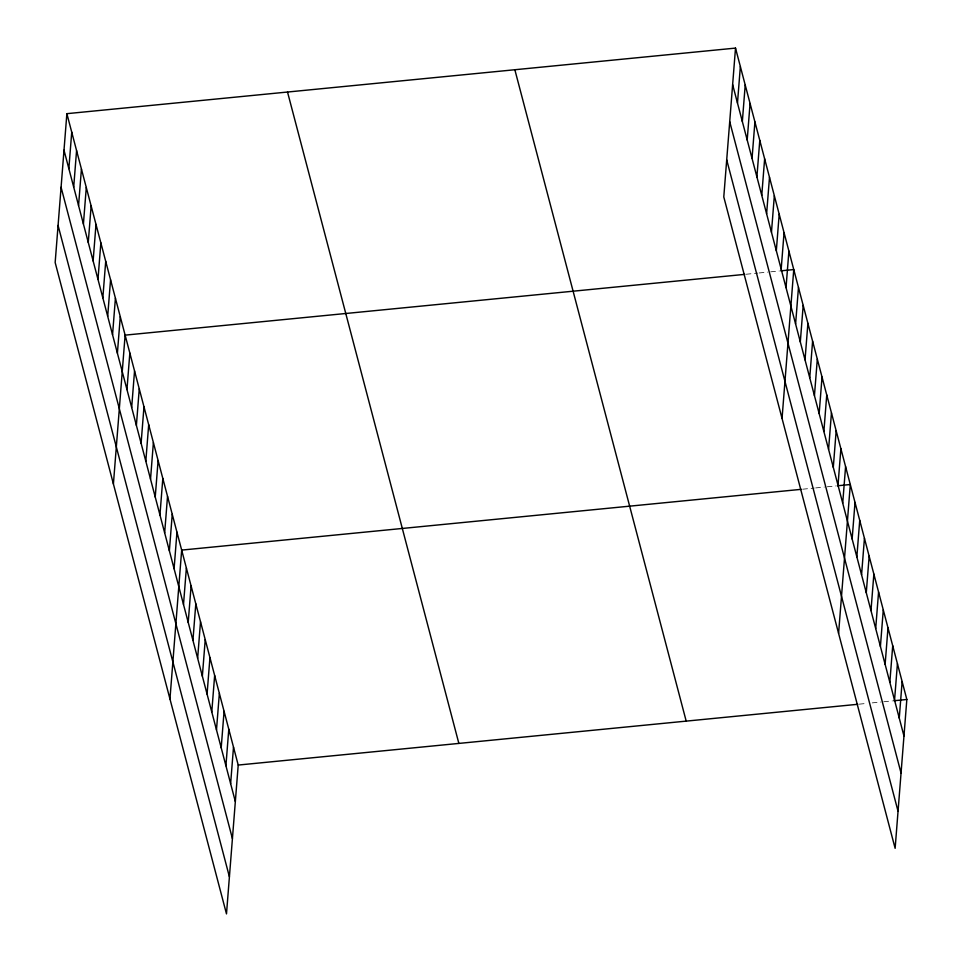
<?xml version="1.0" encoding="UTF-8"?>
<svg xmlns="http://www.w3.org/2000/svg" width="962" height="962" viewBox="0 0 962 962"><rect width="100%" height="100%" fill="white"/><g stroke="black" fill="none" stroke-linecap="round" stroke-linejoin="round"><path stroke-width="0.72" stroke-dasharray="4.81 3.61" d="M746.163 274.242L757.707 273.112M759.15 272.967L767.796 272.114M770.682 271.837L779.34 270.983M802.717 489.201L814.249 488.059M815.692 487.926L824.338 487.073M827.224 486.796L835.882 485.942M859.258 704.148L866.461 703.45M872.233 702.885L880.891 702.032M883.765 701.755L892.423 700.901"/><path stroke-width="1.44" d="M66.871 113.672L55.159 262.518L226.491 913.9L238.215 765.055L66.871 113.672L735.509 48.1L906.841 699.482L895.129 848.328L723.785 196.945L735.509 48.1M68.855 168.639L71.729 132.119M73.701 187.097L76.575 150.577M78.559 205.543L81.433 169.035M83.417 224.002L86.291 187.494M88.263 242.46L91.137 205.952M93.122 260.918L95.996 224.399M97.98 279.377L100.854 242.857M102.838 297.823L105.712 261.315M107.684 316.282L110.558 279.774M112.542 334.74L115.416 298.232M117.4 353.198L120.274 316.678M113.408 483.982L125.12 335.137L744.732 274.374M126.96 389.562L129.834 353.054M131.674 407.479L134.548 370.959M136.388 425.396L139.262 388.876M141.101 443.302L143.975 406.794M145.815 461.219L148.689 424.699M150.529 479.136L153.391 442.616M155.231 497.041L158.105 460.533M159.945 514.959L162.819 478.439M164.658 532.876L167.532 496.356M169.372 550.781L172.246 514.273M174.086 568.698L176.96 532.178M169.949 698.941L181.674 550.096L801.274 489.333M183.501 604.521L186.375 568.013M188.215 622.438L191.089 585.918M192.929 640.355L195.803 603.835M197.643 658.261L200.517 621.753M202.357 676.178L205.231 639.658M207.07 694.083L209.944 657.575M211.772 712L214.646 675.492M216.486 729.917L219.36 693.398M221.2 747.823L224.074 711.315M225.914 765.74L228.788 729.232M230.627 783.657L233.501 747.137M737.481 103.066L740.355 66.558M742.339 121.525L745.213 85.017M747.197 139.983L750.071 103.463M752.043 158.441L754.917 121.921M756.902 176.9L759.776 140.38M761.76 195.346L764.634 158.838M766.618 213.804L769.492 177.297M771.464 232.263L774.338 195.743M776.322 250.721L779.196 214.201M781.18 269.168L784.054 232.66M786.026 287.626L788.9 251.118M782.046 418.422L793.758 269.576L780.783 270.839M795.598 324.002L798.472 287.482M800.312 341.907L803.186 305.399M805.026 359.824L807.9 323.316M809.739 377.741L812.601 341.221M814.441 395.647L817.315 359.139M819.155 413.564L822.029 377.056M823.869 431.481L826.743 394.961M828.583 449.386L831.457 412.878M833.296 467.304L836.17 430.784M838.01 485.221L840.884 448.701M842.712 503.126L845.586 466.618M838.587 633.381L850.3 484.523L837.325 485.798M852.14 538.96L855.014 502.441M856.853 556.866L859.727 520.358M861.567 574.783L864.441 538.263M866.281 592.7L869.155 556.18M870.983 610.605L873.857 574.098M875.697 628.523L878.571 592.003M880.41 646.44L883.284 609.92M885.124 664.345L887.998 627.837M889.838 682.262L892.712 645.742M894.552 700.18L897.426 663.66M899.266 718.085L902.128 681.577M238.215 765.055L857.815 704.292M893.866 700.757L906.841 699.482M732.635 84.62L903.967 736.002M729.713 121.681L901.057 773.075M726.707 159.872L898.051 811.267M514.85 69.733L686.195 721.127M287.518 92.027L458.862 743.422M63.997 150.18L235.341 801.562M61.075 187.253L232.419 838.636M58.069 225.445L229.413 876.827"/></g></svg>
